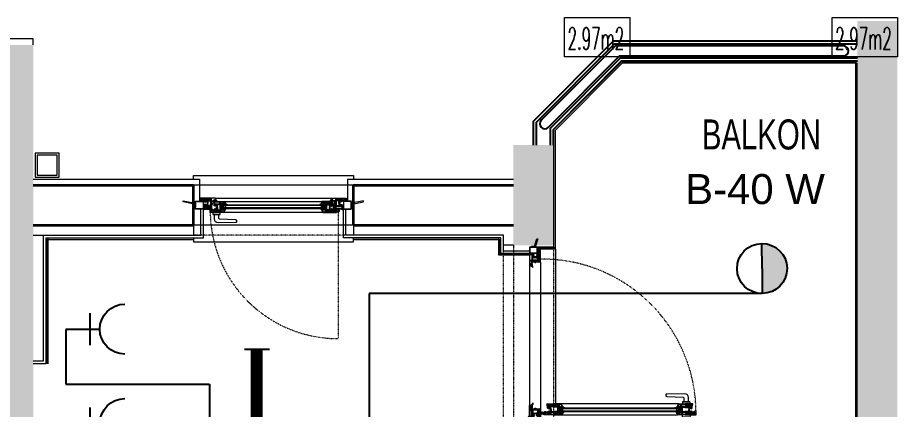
# Model space of a CAD drawing. Header units: millimetres. Extents: x -4402 to 30102, y 1696 to 6551.
# Drawn here: x 18302.5 to 18742.3, y 4663 to 4858.6 of the extents above; entities that cross this region are included whole.
import ezdxf

# ---------------------------------------------------------------- set-up
doc = ezdxf.new("R2010")
doc.units = ezdxf.units.MM
doc.linetypes.add('DOT', pattern=[0.25, 0, -0.25])
doc.linetypes.add('HIDDEN', pattern=[0.375, 0.25, -0.125])
for name, color, linetype, lineweight in [('B', 30, 'Continuous', 25), ('C', 1, 'Continuous', 20), ('D', 4, 'Continuous', 35), ('HA', 8, 'Continuous', 20), ('I', 3, 'Continuous', 18), ('KP', 1, 'Continuous', 20), ('MH', 20, 'Continuous', 20), ('P', 1, 'Continuous', 20), ('S', 6, 'Continuous', 20), ('YA', 3, 'Continuous', 13), ('YYM', 20, 'Continuous', 18)]:
    doc.layers.add(name, color=color, linetype=linetype, lineweight=lineweight)
for name, color, linetype in [('BOYA', 253, 'Continuous'), ('ELEKTRİK YAZI', 2, 'Continuous'), ('SEMBOL', 1, 'Continuous')]:
    doc.layers.add(name, color=color, linetype=linetype)
doc.styles.add('1', font='arial.ttf', dxfattribs={"height": 18})
doc.styles.add('SIMPLEX', font='SIMPLEX.SHX', dxfattribs={"width": 0.65, "height": 10})
doc.styles.get("Standard").update_dxf_attribs({"font": 'arial.ttf'})

# ---------------------------------------------------------------- blocks, each defined once
blk = doc.blocks.new('P80-1')
at = {"layer": 'P'}
for points in [[(3.65, 2.51), (3, 2.65), (3, 2), (3.93, 2), (3.93, 2.05), (3.93, 2.1), (3.98, 2.1), (3.98, 2.13), (3.93, 2.13), (3.93, 2.2), (3.65, 2.2)], [(76.35, 2.51), (77, 2.65), (77, 2), (76.07, 2), (76.07, 2.05), (76.07, 2.1), (76.02, 2.1), (76.02, 2.13), (76.07, 2.13), (76.07, 2.2), (76.35, 2.2)], [(5.75, -2), (5, -2), (5, -2.59)], [(74.25, -2), (75, -2), (75, -2.59)]]:
    blk.add_hatch(color=253, dxfattribs=at).paths.add_polyline_path(points)
at = {"layer": 'P', "color": 8, "linetype": 'HIDDEN'}
for p, q in [((80, 10), (0, 10)), ((80, -10), (0, -10))]:
    blk.add_line(p, q, dxfattribs=at)
at = {"layer": 'P', "color": 8}
for p, q in [((3.65, 2.51), (3, 2.65)), ((10.95, 3.5), (69.05, 3.5)), ((76.35, 2.51), (77, 2.65)), ((13.33, -4.72), (10.13, -4.72)), ((12.58, -4.87), (10.58, -4.87))]:
    blk.add_line(p, q, dxfattribs=at)
at = {"layer": 'P'}
for p, q in [((14.6, -1.65), (14.9, 0.35)), ((14.9, -1.65), (14.6, 0.35)), ((15.74, 1.85), (64.26, 1.85)), ((65.4, -1.65), (65.1, 0.35)), ((65.1, -1.65), (65.4, 0.35)), ((5.75, -2), (5, -2.59)), ((64.75, -3.6), (15.25, -3.6)), ((74.25, -2), (75, -2.59))]:
    blk.add_line(p, q, dxfattribs=at)
at = {"layer": 'P', "color": 3}
for p, q in [((14.9, 0.2), (65.1, 0.2)), ((65.1, -0.1), (14.9, -0.1)), ((65.1, -1.3), (14.9, -1.3)), ((14.9, -1.6), (65.1, -1.6))]:
    blk.add_line(p, q, dxfattribs=at)
at = {"layer": 'P', "color": 40, "linetype": 'DOT', "ltscale": 0.5}
for p, q in [((72.35, -2.75), (72.35, -66.36)), ((80, -15), (0, -15))]:
    blk.add_line(p, q, dxfattribs=at)
at = {"layer": 'P', "color": 30}
for points in [[(0, 13), (0, 14.79), (0, 14.79), (80, 14.79), (80, 14.79), (80, 13)], [(0, -16.25), (0, -18.25), (0, -18.25), (80, -18.25), (80, -18.25), (80, -16.25)]]:
    blk.add_lwpolyline(points, dxfattribs=at)
at = {"layer": 'P', "color": 8}
for points in [[(0.55, 0.5), (-5.15, 1.72), (-5.15, 2.23), (1, 0.95), (1, -0.98), (0.55, -0.98)], [(79.45, 0.5), (85.15, 1.72), (85.15, 2.23), (79, 0.95), (79, -0.98), (79.45, -0.98)]]:
    blk.add_lwpolyline(points, close=True, dxfattribs=at)
at = {"layer": 'P', "color": 6}
for points in [[(1.2, 2), (4.8, 2, -0.414214), (5, 1.8), (5, -1.8, -0.414214), (4.8, -2), (1.2, -2, -0.414214), (1, -1.8), (1, 1.8, -0.414214)], [(78.8, 2), (75.2, 2, 0.414214), (75, 1.8), (75, -1.8, 0.414214), (75.2, -2), (78.8, -2, 0.414214), (79, -1.8), (79, 1.8, 0.414214)]]:
    blk.add_lwpolyline(points, format="xyb", close=True, dxfattribs=at)
for points in [[(1.15, 1.85), (4.85, 1.85), (4.85, -1.85), (1.15, -1.85)], [(78.85, 1.85), (75.15, 1.85), (75.15, -1.85), (78.85, -1.85)]]:
    blk.add_lwpolyline(points, close=True, dxfattribs=at)
at = {"layer": 'P'}
for points in [[(9.49, -2), (9.49, -1.75), (9.24, -1.8), (9.24, 0.5), (9.49, 0.5), (9.49, 0.3), (9.64, 0.3), (9.64, 0.8), (9.24, 0.8), (9.24, 1.89, -1.225358), (9.53, 2.15), (10.3, 2.15), (10.5, 2.15), (10.5, 2.25), (10.3, 2.25), (10.3, 2.65), (10.83, 2.65), (10.92, 2.25), (10.8, 2.25), (10.8, 2.15), (11.25, 2.15), (10.95, 3.5), (3.65, 3.5), (3.65, 2.2), (4.05, 2.2), (4.05, 2.3), (3.95, 2.3), (3.95, 2.55), (4.45, 2.55), (4.45, 2.3), (4.35, 2.3), (4.35, 2.2), (4.75, 2.2), (5.55, 2.2), (5.55, 1.8), (5.89, 1.8), (5.89, 1.6), (6.19, 1.6), (6.19, 1.8), (6.84, 1.8), (6.84, 1.1), (6.94, 1.1), (6.94, 0.9), (6.84, 0.9), (6.84, 0.2), (6.19, 0.2), (6.19, 0.4), (5.89, 0.4), (5.89, 0.2), (5.3, 0.2), (5.3, -1.1), (5.1, -1.1), (5.1, -1.3), (5.3, -1.3), (5.3, -1.7), (5, -1.7), (5, -2)], [(7.14, -0.1), (7.14, 0.7), (7.34, 0.7), (7.34, 0.85), (7.14, 0.85), (7.14, 1.15), (7.34, 1.15), (7.34, 1.3), (7.14, 1.3), (7.14, 2.55), (7.54, 2.55), (7.54, 2.35), (7.69, 2.35), (7.69, 2.55), (8.39, 2.55), (8.39, 2.35), (8.54, 2.35), (8.54, 2.55), (8.94, 2.55), (8.94, 2), (8.74, 2), (8.74, 1.85), (8.94, 1.85), (8.94, 0.2), (8.74, 0.2), (8.74, 0.05), (8.94, 0.05), (8.94, -0.28, 0.196178), (8.87, -0.65), (8.54, -0.65), (8.54, -0.45), (8.39, -0.45), (8.39, -0.65), (6.6, -0.65), (6.6, -0.45), (6.45, -0.45), (6.45, -0.65), (5.6, -0.65), (5.6, -0.1)], [(15.74, 1.85), (16.04, 0.5), (15.59, 0.5), (15.59, 0.6), (15.71, 0.6), (15.62, 1), (15.09, 1), (15.09, 0.6), (15.29, 0.6), (15.29, 0.5), (15.09, 0.5), (14.32, 0.5, 1.225358), (14.03, 0.24), (14.03, -0.85), (14.43, -0.85), (14.43, -1.35), (14.28, -1.35), (14.28, -1.15), (14.03, -1.15), (14.03, -3.45), (14.28, -3.4), (14.28, -3.65), (8.44, -3.65), (8.44, -2.35), (8.84, -2.35), (8.84, -2.45), (8.74, -2.45), (8.74, -2.7), (9.24, -2.7), (9.24, -2.45), (9.14, -2.45), (9.14, -2.35), (9.54, -2.35), (10.34, -2.35), (10.34, -1.95), (10.68, -1.95), (10.68, -1.75), (10.98, -1.75), (10.98, -1.95), (11.63, -1.95), (11.63, -1.25), (11.73, -1.25), (11.73, -1.05), (11.63, -1.05), (11.63, -0.35), (10.98, -0.35), (10.98, -0.55), (10.68, -0.55), (10.68, -0.35), (10.34, -0.35), (10.34, 0.95), (10.14, 0.95), (10.14, 1.15), (10.34, 1.15), (10.34, 1.55), (10.04, 1.55), (10.04, 1.85)], [(11.93, -0.05), (11.93, -0.85), (12.13, -0.85), (12.13, -1), (11.93, -1), (11.93, -1.3), (12.13, -1.3), (12.13, -1.45), (11.93, -1.45), (11.93, -2.7), (12.33, -2.7), (12.33, -2.5), (12.48, -2.5), (12.48, -2.7), (13.18, -2.7), (13.18, -2.5), (13.33, -2.5), (13.33, -2.7), (13.73, -2.7), (13.73, -2.15), (13.53, -2.15), (13.53, -2), (13.73, -2), (13.73, -0.35), (13.53, -0.35), (13.53, -0.2), (13.73, -0.2), (13.73, 0.13, -0.196178), (13.66, 0.5), (13.33, 0.5), (13.33, 0.3), (13.18, 0.3), (13.18, 0.5), (11.39, 0.5), (11.39, 0.3), (11.24, 0.3), (11.24, 0.5), (10.64, 0.5), (10.64, -0.05)], [(13.75, 0.7, -0.412978), (14.45, 0.8), (14.94, 0.8), (14.94, 1.15), (15.59, 1.15), (15.5, 1.55), (13.26, 1.55)], [(64.26, 1.85), (63.96, 0.5), (64.41, 0.5), (64.41, 0.6), (64.29, 0.6), (64.38, 1), (64.91, 1), (64.91, 0.6), (64.71, 0.6), (64.71, 0.5), (64.91, 0.5), (65.68, 0.5, -1.225358), (65.97, 0.24), (65.97, -0.85), (65.57, -0.85), (65.57, -1.35), (65.72, -1.35), (65.72, -1.15), (65.97, -1.15), (65.97, -3.45), (65.72, -3.4), (65.72, -3.65), (71.56, -3.65), (71.56, -2.35), (71.16, -2.35), (71.16, -2.45), (71.26, -2.45), (71.26, -2.7), (70.76, -2.7), (70.76, -2.45), (70.86, -2.45), (70.86, -2.35), (70.46, -2.35), (69.66, -2.35), (69.66, -1.95), (69.32, -1.95), (69.32, -1.75), (69.02, -1.75), (69.02, -1.95), (68.37, -1.95), (68.37, -1.25), (68.27, -1.25), (68.27, -1.05), (68.37, -1.05), (68.37, -0.35), (69.02, -0.35), (69.02, -0.55), (69.32, -0.55), (69.32, -0.35), (69.66, -0.35), (69.66, 0.95), (69.86, 0.95), (69.86, 1.15), (69.66, 1.15), (69.66, 1.55), (69.96, 1.55), (69.96, 1.85)], [(66.25, 0.7, 0.412978), (65.55, 0.8), (65.06, 0.8), (65.06, 1.15), (64.41, 1.15), (64.5, 1.55), (66.74, 1.55)], [(68.07, -0.05), (68.07, -0.85), (67.87, -0.85), (67.87, -1), (68.07, -1), (68.07, -1.3), (67.87, -1.3), (67.87, -1.45), (68.07, -1.45), (68.07, -2.7), (67.67, -2.7), (67.67, -2.5), (67.52, -2.5), (67.52, -2.7), (66.82, -2.7), (66.82, -2.5), (66.67, -2.5), (66.67, -2.7), (66.27, -2.7), (66.27, -2.15), (66.47, -2.15), (66.47, -2), (66.27, -2), (66.27, -0.35), (66.47, -0.35), (66.47, -0.2), (66.27, -0.2), (66.27, 0.13, 0.196178), (66.34, 0.5), (66.67, 0.5), (66.67, 0.3), (66.82, 0.3), (66.82, 0.5), (68.61, 0.5), (68.61, 0.3), (68.76, 0.3), (68.76, 0.5), (69.36, 0.5), (69.36, -0.05)], [(70.51, -2), (70.51, -1.75), (70.76, -1.8), (70.76, 0.5), (70.51, 0.5), (70.51, 0.3), (70.36, 0.3), (70.36, 0.8), (70.76, 0.8), (70.76, 1.89, 1.225358), (70.47, 2.15), (69.7, 2.15), (69.5, 2.15), (69.5, 2.25), (69.7, 2.25), (69.7, 2.65), (69.17, 2.65), (69.08, 2.25), (69.2, 2.25), (69.2, 2.15), (68.75, 2.15), (69.05, 3.5), (76.35, 3.5), (76.35, 2.2), (75.95, 2.2), (75.95, 2.3), (76.05, 2.3), (76.05, 2.55), (75.55, 2.55), (75.55, 2.3), (75.65, 2.3), (75.65, 2.2), (75.25, 2.2), (74.45, 2.2), (74.45, 1.8), (74.11, 1.8), (74.11, 1.6), (73.81, 1.6), (73.81, 1.8), (73.16, 1.8), (73.16, 1.1), (73.06, 1.1), (73.06, 0.9), (73.16, 0.9), (73.16, 0.2), (73.81, 0.2), (73.81, 0.4), (74.11, 0.4), (74.11, 0.2), (74.7, 0.2), (74.7, -1.1), (74.9, -1.1), (74.9, -1.3), (74.7, -1.3), (74.7, -1.7), (75, -1.7), (75, -2)], [(72.86, -0.1), (72.86, 0.7), (72.66, 0.7), (72.66, 0.85), (72.86, 0.85), (72.86, 1.15), (72.66, 1.15), (72.66, 1.3), (72.86, 1.3), (72.86, 2.55), (72.46, 2.55), (72.46, 2.35), (72.31, 2.35), (72.31, 2.55), (71.61, 2.55), (71.61, 2.35), (71.46, 2.35), (71.46, 2.55), (71.06, 2.55), (71.06, 2), (71.26, 2), (71.26, 1.85), (71.06, 1.85), (71.06, 0.2), (71.26, 0.2), (71.26, 0.05), (71.06, 0.05), (71.06, -0.28, -0.196178), (71.13, -0.65), (71.46, -0.65), (71.46, -0.45), (71.61, -0.45), (71.61, -0.65), (73.4, -0.65), (73.4, -0.45), (73.55, -0.45), (73.55, -0.65), (74.4, -0.65), (74.4, -0.1)], [(8.96, -2.25), (9.54, -2.25), (9.54, -2.35), (9.14, -2.35), (9.09, -2.35), (9.09, -2.5), (9.2, -2.5), (9.2, -2.55), (9.1, -2.65), (8.88, -2.65), (8.78, -2.55), (8.78, -2.5), (8.89, -2.5), (8.89, -2.35), (8.72, -2.35), (8.72, -2.33), (8.77, -2.33), (8.77, -2.3), (8.72, -2.3), (8.72, -2.1, -0.414214), (8.87, -1.95), (9.34, -1.95, -0.414214), (9.49, -2.1), (8.87, -2.1), (8.87, -2.11, 0.316768)], [(71.04, -2.25), (70.46, -2.25), (70.46, -2.35), (70.86, -2.35), (70.91, -2.35), (70.91, -2.5), (70.8, -2.5), (70.8, -2.55), (70.9, -2.65), (71.12, -2.65), (71.22, -2.55), (71.22, -2.5), (71.11, -2.5), (71.11, -2.35), (71.28, -2.35), (71.28, -2.33), (71.23, -2.33), (71.23, -2.3), (71.28, -2.3), (71.28, -2.1, 0.414214), (71.13, -1.95), (70.66, -1.95, 0.414214), (70.51, -2.1), (71.13, -2.1), (71.13, -2.11, -0.316768)]]:
    blk.add_lwpolyline(points, format="xyb", close=True, dxfattribs=at)
for points in [[(4.31, 2.5), (4.41, 2.4), (4.41, 2.35), (4.3, 2.35), (4.3, 2.2), (4.35, 2.2), (4.75, 2.2), (4.75, 2.05), (3.93, 2.05), (3.93, 2.1), (3.98, 2.1), (3.98, 2.13), (3.93, 2.13), (3.93, 2.2), (4.1, 2.2), (4.1, 2.35), (3.99, 2.35), (3.99, 2.4), (4.09, 2.5)], [(5.89, 2.5), (5.29, 2.5), (5.29, 2.7), (5.09, 2.7), (5.09, 2.5), (4.6, 2.5), (4.6, 2.65), (3.95, 2.65), (3.95, 3.2), (4.55, 3.2), (4.55, 3), (4.75, 3), (4.75, 3.2), (5.09, 3.2), (5.09, 3), (5.29, 3), (5.29, 3.2), (5.89, 3.2)], [(8.71, -0.4), (8.71, 2.3), (7.17, 2.3), (7.17, 1.4), (7.31, 1.4), (7.31, 2.15), (8.56, 2.15), (8.56, -0.25), (5.91, -0.25), (5.91, -0.4)], [(6.04, 2.1), (6.04, 3.2), (6.99, 3.2), (6.99, 2.1)], [(6.24, 2.3), (6.24, 3), (6.79, 3), (6.79, 2.3)], [(7.14, 2.7), (7.14, 3.2), (8.94, 3.2), (8.94, 2.7)], [(11.61, 2.05), (11.96, 2), (12.21, 1.85), (11.51, 1.85), (11.31, 2.05), (10.3, 2.05), (10.3, 2.15), (10.5, 2.15), (10.55, 2.15), (10.55, 2.3), (10.35, 2.3), (10.35, 2.35), (10.55, 2.55), (10.66, 2.55), (10.86, 2.35), (10.86, 2.3), (10.75, 2.3), (10.75, 2.15), (11.25, 2.15), (11.11, 2.8)], [(13.52, 0.7), (13.03, 1.55), (10.64, 1.55), (10.64, 0.7)], [(13.5, 0.25), (13.5, -2.45), (11.96, -2.45), (11.96, -1.55), (12.11, -1.55), (12.11, -2.3), (13.35, -2.3), (13.35, 0.1), (10.71, 0.1), (10.71, 0.25)], [(14.6, 0.1), (14.6, -1.4), (14.45, -1.4), (14.45, -0.85), (14.05, -0.85), (14.05, -0.7), (14.45, -0.7), (14.45, -0.05), (14.05, -0.05), (14.05, 0.1)], [(14.9, 0.35), (14.9, -1.65), (14.6, -1.65), (14.6, 0.35)], [(16.04, 0.5), (15.9, 1.15), (16.4, 0.4), (16.75, 0.35), (17, 0.2), (16.3, 0.2), (16.1, 0.4), (15.8, 0.4), (15.9, 0.3), (16.06, 0.3), (16.16, 0.2), (15.7, 0.2), (15.5, 0.4), (15.2, 0.4), (15.3, 0.3), (15.46, 0.3), (15.56, 0.2), (15.29, 0.2), (15.09, 0.4), (15.09, 0.5), (15.29, 0.5), (15.34, 0.5), (15.34, 0.65), (15.14, 0.65), (15.14, 0.7), (15.34, 0.9), (15.45, 0.9), (15.65, 0.7), (15.65, 0.65), (15.54, 0.65), (15.54, 0.5)], [(63.96, 0.5), (64.1, 1.15), (63.6, 0.4), (63.25, 0.35), (63, 0.2), (63.7, 0.2), (63.9, 0.4), (64.2, 0.4), (64.1, 0.3), (63.94, 0.3), (63.84, 0.2), (64.3, 0.2), (64.5, 0.4), (64.8, 0.4), (64.7, 0.3), (64.54, 0.3), (64.44, 0.2), (64.71, 0.2), (64.91, 0.4), (64.91, 0.5), (64.71, 0.5), (64.66, 0.5), (64.66, 0.65), (64.86, 0.65), (64.86, 0.7), (64.66, 0.9), (64.55, 0.9), (64.35, 0.7), (64.35, 0.65), (64.46, 0.65), (64.46, 0.5)], [(65.1, 0.35), (65.1, -1.65), (65.4, -1.65), (65.4, 0.35)], [(65.4, 0.1), (65.4, -1.4), (65.55, -1.4), (65.55, -0.85), (65.95, -0.85), (65.95, -0.7), (65.55, -0.7), (65.55, -0.05), (65.95, -0.05), (65.95, 0.1)], [(66.48, 0.7), (66.97, 1.55), (69.36, 1.55), (69.36, 0.7)], [(66.5, 0.25), (66.5, -2.45), (68.04, -2.45), (68.04, -1.55), (67.89, -1.55), (67.89, -2.3), (66.65, -2.3), (66.65, 0.1), (69.29, 0.1), (69.29, 0.25)], [(68.39, 2.05), (68.04, 2), (67.79, 1.85), (68.49, 1.85), (68.69, 2.05), (69.7, 2.05), (69.7, 2.15), (69.5, 2.15), (69.45, 2.15), (69.45, 2.3), (69.65, 2.3), (69.65, 2.35), (69.45, 2.55), (69.34, 2.55), (69.14, 2.35), (69.14, 2.3), (69.25, 2.3), (69.25, 2.15), (68.75, 2.15), (68.89, 2.8)], [(72.86, 2.7), (72.86, 3.2), (71.06, 3.2), (71.06, 2.7)], [(71.29, -0.4), (71.29, 2.3), (72.83, 2.3), (72.83, 1.4), (72.69, 1.4), (72.69, 2.15), (71.44, 2.15), (71.44, -0.25), (74.09, -0.25), (74.09, -0.4)], [(73.96, 2.1), (73.96, 3.2), (73.01, 3.2), (73.01, 2.1)], [(73.76, 2.3), (73.76, 3), (73.21, 3), (73.21, 2.3)], [(74.11, 2.5), (74.71, 2.5), (74.71, 2.7), (74.91, 2.7), (74.91, 2.5), (75.4, 2.5), (75.4, 2.65), (76.05, 2.65), (76.05, 3.2), (75.45, 3.2), (75.45, 3), (75.25, 3), (75.25, 3.2), (74.91, 3.2), (74.91, 3), (74.71, 3), (74.71, 3.2), (74.11, 3.2)], [(75.69, 2.5), (75.59, 2.4), (75.59, 2.35), (75.7, 2.35), (75.7, 2.2), (75.65, 2.2), (75.25, 2.2), (75.25, 2.05), (76.07, 2.05), (76.07, 2.1), (76.02, 2.1), (76.02, 2.13), (76.07, 2.13), (76.07, 2.2), (75.9, 2.2), (75.9, 2.35), (76.01, 2.35), (76.01, 2.4), (75.91, 2.5)], [(8.73, -0.85), (8.74, -1.7), (5.6, -1.7), (5.6, -0.85)], [(10.68, -2.65), (10.08, -2.65), (10.08, -2.85), (9.88, -2.85), (9.88, -2.65), (9.39, -2.65), (9.39, -2.8), (8.74, -2.8), (8.74, -3.35), (9.34, -3.35), (9.34, -3.15), (9.54, -3.15), (9.54, -3.35), (9.88, -3.35), (9.88, -3.15), (10.08, -3.15), (10.08, -3.35), (10.68, -3.35)], [(10.83, -2.25), (10.83, -3.35), (11.78, -3.35), (11.78, -2.25)], [(11.73, -2.3), (11.73, -3.3), (10.88, -3.3), (10.88, -2.3)], [(11.03, -2.45), (11.03, -3.15), (11.58, -3.15), (11.58, -2.45)], [(11.93, -2.85), (11.93, -3.35), (13.73, -3.35), (13.73, -2.85)], [(15.29, -1.9), (15.29, -2.05), (15.09, -2.05), (15.09, -2.4), (15.64, -2.4), (15.8, -2.05), (15.59, -2.05), (15.59, -1.9), (16.04, -1.9), (15.25, -3.6), (14.35, -3.6), (14.35, -3.34), (14.1, -3.39), (14.1, -1.2), (14.25, -1.2), (14.25, -1.9)], [(14.25, -2.05), (14.25, -3.19), (14.5, -3.19), (14.5, -3.45), (15.15, -3.45), (15.57, -2.55), (14.94, -2.55), (14.94, -2.05)], [(16.04, -1.9), (15.74, -2.55), (16.4, -1.8), (16.75, -1.75), (17, -1.6), (16.3, -1.6), (16.1, -1.8), (15.8, -1.8), (15.9, -1.7), (16.06, -1.7), (16.16, -1.6), (15.7, -1.6), (15.5, -1.8), (15.2, -1.8), (15.3, -1.7), (15.46, -1.7), (15.56, -1.6), (15.29, -1.6), (15.09, -1.8), (15.09, -1.9), (15.29, -1.9), (15.34, -1.9), (15.34, -2.05), (15.14, -2.05), (15.14, -2.1), (15.34, -2.3), (15.45, -2.3), (15.65, -2.1), (15.65, -2.05), (15.54, -2.05), (15.54, -1.9)], [(16.04, -0.1), (16.04, -1.3), (15.54, -1.3), (15.29, -1.05), (15.29, -0.35), (15.54, -0.1)], [(63.96, -1.9), (64.26, -2.55), (63.6, -1.8), (63.25, -1.75), (63, -1.6), (63.7, -1.6), (63.9, -1.8), (64.2, -1.8), (64.1, -1.7), (63.94, -1.7), (63.84, -1.6), (64.3, -1.6), (64.5, -1.8), (64.8, -1.8), (64.7, -1.7), (64.54, -1.7), (64.44, -1.6), (64.71, -1.6), (64.91, -1.8), (64.91, -1.9), (64.71, -1.9), (64.66, -1.9), (64.66, -2.05), (64.86, -2.05), (64.86, -2.1), (64.66, -2.3), (64.55, -2.3), (64.35, -2.1), (64.35, -2.05), (64.46, -2.05), (64.46, -1.9)], [(63.96, -0.1), (63.96, -1.3), (64.46, -1.3), (64.71, -1.05), (64.71, -0.35), (64.46, -0.1)], [(64.71, -1.9), (64.71, -2.05), (64.91, -2.05), (64.91, -2.4), (64.36, -2.4), (64.2, -2.05), (64.41, -2.05), (64.41, -1.9), (63.96, -1.9), (64.75, -3.6), (65.65, -3.6), (65.65, -3.34), (65.9, -3.39), (65.9, -1.2), (65.75, -1.2), (65.75, -1.9)], [(65.75, -2.05), (65.75, -3.19), (65.5, -3.19), (65.5, -3.45), (64.85, -3.45), (64.43, -2.55), (65.06, -2.55), (65.06, -2.05)], [(68.07, -2.85), (68.07, -3.35), (66.27, -3.35), (66.27, -2.85)], [(69.17, -2.25), (69.17, -3.35), (68.22, -3.35), (68.22, -2.25)], [(68.27, -2.3), (68.27, -3.3), (69.12, -3.3), (69.12, -2.3)], [(68.97, -2.45), (68.97, -3.15), (68.42, -3.15), (68.42, -2.45)], [(69.32, -2.65), (69.92, -2.65), (69.92, -2.85), (70.12, -2.85), (70.12, -2.65), (70.61, -2.65), (70.61, -2.8), (71.26, -2.8), (71.26, -3.35), (70.66, -3.35), (70.66, -3.15), (70.46, -3.15), (70.46, -3.35), (70.12, -3.35), (70.12, -3.15), (69.92, -3.15), (69.92, -3.35), (69.32, -3.35)], [(71.27, -0.85), (71.26, -1.7), (74.4, -1.7), (74.4, -0.85)]]:
    blk.add_lwpolyline(points, close=True, dxfattribs=at)
at = {"layer": 'P', "color": 8}
for points in [[(71.71, -2.35), (70.21, -2.35), (70.1, -2), (70.1, -0.02), (70.37, 0.28), (70.54, 0.28), (70.54, 0.48), (70.62, 0.48), (70.74, 0.28), (70.74, -0.02), (70.49, -0.02), (70.49, -0.22), (70.42, -0.22), (70.42, -2), (72.31, -2)], [(10.58, -4.87), (10.28, -4.72)], [(12.58, -4.87), (12.88, -4.72)]]:
    blk.add_lwpolyline(points, dxfattribs=at)
for points in [[(9.68, -3.65), (9.68, -3.67, 0.027863), (9.73, -4.72), (13.43, -4.72, 0.027863), (13.48, -3.67), (13.48, -3.65)], [(12.58, -4.87), (12.58, -6.35, 0.414214), (13.08, -6.85), (21.08, -7.25, -0.414214), (21.58, -7.75), (21.58, -8.35, -0.497861), (21.08, -8.66), (12.57, -8.85, -0.413921), (10.58, -6.85), (10.58, -4.87)]]:
    blk.add_lwpolyline(points, format="xyb", dxfattribs=at)
at = {"layer": 'P', "color": 40, "linetype": 'DOT', "ltscale": 0.5}
blk.add_arc((72.35, -2.75), 63.91, 180.8052, 270, dxfattribs=at)
at = {"layer": 'P', "color": 8}
for centre, radius, start, end in [((72.35, -2.75), 0.753, 147.7291, 92.7861), ((72.31, -2.75), 0.55, 132.2379, 111.7899), ((72.02, -2.3), 0.098, 26.9019, 217.1259)]:
    blk.add_arc(centre, radius, start, end, dxfattribs=at)
blk = doc.blocks.new('BK-1')
at = {"layer": 'KP', "ltscale": 3}
for points in [[(2.31, 88), (2, 88), (2, 87.07), (2.05, 87.07), (2.1, 87.07), (2.1, 87.02), (2.12, 87.02), (2.12, 87.07), (2.2, 87.07), (2.2, 87.35), (2.82, 87.35)], [(2.86, 2.65), (2.2, 2.65), (2.2, 2.93), (2.12, 2.93), (2.12, 2.98), (2.1, 2.98), (2.1, 2.93), (2.05, 2.93), (2, 2.93), (2, 2), (2.35, 2)]]:
    blk.add_hatch(color=253, dxfattribs=at).paths.add_polyline_path(points)
h = blk.add_hatch(color=253, dxfattribs=at)
h.paths.add_polyline_path([(-2, 86), (-2.66, 86), (-2.39, 85.7), (-2, 85.7)])
h.paths.add_polyline_path([(-2, 85.7), (-2.39, 85.7), (-2, 85.27)])
h = blk.add_hatch(color=253, dxfattribs=at)
h.paths.add_polyline_path([(-2, 4.3), (-2.36, 4.3), (-2.63, 4), (-2, 4)])
h.paths.add_polyline_path([(-2, 4.7), (-2.36, 4.3), (-2, 4.3)])
at = {"layer": 'KP', "color": 8, "linetype": 'HIDDEN', "ltscale": 0.5}
for p, q in [((-10, 90), (-10, 0)), ((10, 90), (10, 0))]:
    blk.add_line(p, q, dxfattribs=at)
at = {"layer": 'KP', "color": 253}
for p, q in [((2.82, 87.35), (2.31, 88)), ((-2.66, 86), (-2, 85.27)), ((-2.63, 4), (-2, 4.7)), ((2.86, 2.65), (2.35, 2))]:
    blk.add_line(p, q, dxfattribs=at)
at = {"layer": 'KP', "color": 40, "linetype": 'DOT', "ltscale": 0.5}
blk.add_line((-15, 2.75), (-15, 87.25), dxfattribs=at)
at = {"layer": 'KP', "color": 8}
for p, q in [((2.05, 87.07), (2, 87.07)), ((74.67, 11.81), (77.87, 11.81)), ((75.42, 11.96), (77.42, 11.96)), ((2.05, 2.93), (2, 2.93)), ((74.67, 4.17), (77.87, 4.17)), ((75.42, 4.02), (77.42, 4.02))]:
    blk.add_line(p, q, dxfattribs=at)
at = {"layer": 'KP'}
for p, q in [((-2, 80.05), (-2, 9.95)), ((3.5, 81.51), (3.5, 8.49)), ((72.51, 10.69), (14.01, 10.69)), ((13.66, 8.74), (13.36, 6.74)), ((13.36, 8.74), (13.66, 6.74)), ((14.5, 5.24), (72.02, 5.24)), ((72.86, 8.74), (73.16, 6.74)), ((73.16, 8.74), (72.86, 6.74))]:
    blk.add_line(p, q, dxfattribs=at)
at = {"layer": 'KP', "color": 3}
for p, q in [((13.66, 8.69), (72.86, 8.69)), ((13.66, 8.39), (72.86, 8.39)), ((13.66, 7.19), (72.86, 7.19)), ((13.66, 6.89), (72.86, 6.89))]:
    blk.add_line(p, q, dxfattribs=at)
at = {"layer": 'KP', "color": 8}
for points in [[(0.5, 89.45), (1.72, 93.15), (2.23, 93.15), (0.95, 89), (-0.98, 89), (-0.98, 89.45)], [(2.5, 86.69), (2.4, 86.59), (2.35, 86.59), (2.35, 86.7), (2.2, 86.7), (2.2, 86.65), (2.2, 86.25), (2.05, 86.25), (2.05, 87.07), (2.1, 87.07), (2.1, 87.02), (2.12, 87.02), (2.12, 87.07), (2.2, 87.07), (2.2, 86.9), (2.35, 86.9), (2.35, 87.01), (2.4, 87.01), (2.5, 86.91)], [(-0.55, 79.39), (-0.5, 79.04), (-0.35, 78.79), (-0.35, 79.49), (-0.55, 79.69), (-0.55, 80.7), (-0.65, 80.7), (-0.65, 80.5), (-0.65, 80.45), (-0.8, 80.45), (-0.8, 80.65), (-0.85, 80.65), (-1.05, 80.45), (-1.05, 80.34), (-0.85, 80.14), (-0.8, 80.14), (-0.8, 80.25), (-0.65, 80.25), (-0.65, 79.75), (-1.3, 79.89)], [(-0.55, 10.61), (-0.5, 10.96), (-0.35, 11.21), (-0.35, 10.51), (-0.55, 10.31), (-0.55, 9.3), (-0.65, 9.3), (-0.65, 9.5), (-0.65, 9.55), (-0.8, 9.55), (-0.8, 9.35), (-0.85, 9.35), (-1.05, 9.55), (-1.05, 9.66), (-0.85, 9.86), (-0.8, 9.86), (-0.8, 9.75), (-0.65, 9.75), (-0.65, 10.25), (-1.3, 10.11)], [(14.8, 8.99), (14.5, 9.64), (15.16, 8.89), (15.51, 8.84), (15.76, 8.69), (15.06, 8.69), (14.86, 8.89), (14.56, 8.89), (14.66, 8.79), (14.82, 8.79), (14.92, 8.69), (14.46, 8.69), (14.26, 8.89), (13.96, 8.89), (14.06, 8.79), (14.22, 8.79), (14.32, 8.69), (14.05, 8.69), (13.85, 8.89), (13.85, 8.99), (14.05, 8.99), (14.1, 8.99), (14.1, 9.14), (13.9, 9.14), (13.9, 9.19), (14.1, 9.39), (14.21, 9.39), (14.41, 9.19), (14.41, 9.14), (14.3, 9.14), (14.3, 8.99)], [(71.72, 8.99), (72.02, 9.64), (71.36, 8.89), (71.01, 8.84), (70.76, 8.69), (71.46, 8.69), (71.66, 8.89), (71.96, 8.89), (71.86, 8.79), (71.7, 8.79), (71.6, 8.69), (72.06, 8.69), (72.26, 8.89), (72.56, 8.89), (72.46, 8.79), (72.3, 8.79), (72.2, 8.69), (72.47, 8.69), (72.67, 8.89), (72.67, 8.99), (72.47, 8.99), (72.42, 8.99), (72.42, 9.14), (72.62, 9.14), (72.62, 9.19), (72.42, 9.39), (72.31, 9.39), (72.11, 9.19), (72.11, 9.14), (72.22, 9.14), (72.22, 8.99)], [(14.8, 6.59), (14.66, 5.94), (15.16, 6.69), (15.51, 6.74), (15.76, 6.89), (15.06, 6.89), (14.86, 6.69), (14.56, 6.69), (14.66, 6.79), (14.82, 6.79), (14.92, 6.89), (14.46, 6.89), (14.26, 6.69), (13.96, 6.69), (14.06, 6.79), (14.22, 6.79), (14.32, 6.89), (14.05, 6.89), (13.85, 6.69), (13.85, 6.59), (14.05, 6.59), (14.1, 6.59), (14.1, 6.44), (13.9, 6.44), (13.9, 6.39), (14.1, 6.19), (14.21, 6.19), (14.41, 6.39), (14.41, 6.44), (14.3, 6.44), (14.3, 6.59)], [(71.72, 6.59), (71.86, 5.94), (71.36, 6.69), (71.01, 6.74), (70.76, 6.89), (71.46, 6.89), (71.66, 6.69), (71.96, 6.69), (71.86, 6.79), (71.7, 6.79), (71.6, 6.89), (72.06, 6.89), (72.26, 6.69), (72.56, 6.69), (72.46, 6.79), (72.3, 6.79), (72.2, 6.89), (72.47, 6.89), (72.67, 6.69), (72.67, 6.59), (72.47, 6.59), (72.42, 6.59), (72.42, 6.44), (72.62, 6.44), (72.62, 6.39), (72.42, 6.19), (72.31, 6.19), (72.11, 6.39), (72.11, 6.44), (72.22, 6.44), (72.22, 6.59)], [(0.5, 0.55), (1.72, -3.15), (2.23, -3.15), (0.95, 1), (-0.98, 1), (-0.98, 0.55)], [(2.5, 3.31), (2.4, 3.41), (2.35, 3.41), (2.35, 3.3), (2.2, 3.3), (2.2, 3.35), (2.2, 3.75), (2.05, 3.75), (2.05, 2.93), (2.1, 2.93), (2.1, 2.98), (2.12, 2.98), (2.12, 2.93), (2.2, 2.93), (2.2, 3.1), (2.35, 3.1), (2.35, 2.99), (2.4, 2.99), (2.5, 3.09)]]:
    blk.add_lwpolyline(points, close=True, dxfattribs=at)
at = {"layer": 'KP', "color": 6}
for points in [[(-2, 88.8), (-2, 86.2, 0.414214), (-1.8, 86), (1.8, 86, 0.414214), (2, 86.2), (2, 88.8, 0.414214), (1.8, 89), (-1.8, 89, 0.414214)], [(-2, 1.2), (-2, 3.8, -0.414214), (-1.8, 4), (1.8, 4, -0.414214), (2, 3.8), (2, 1.2, -0.414214), (1.8, 1), (-1.8, 1, -0.414214)]]:
    blk.add_lwpolyline(points, format="xyb", close=True, dxfattribs=at)
for points in [[(-1.83, 88.83), (-1.83, 86.17), (1.83, 86.17), (1.83, 88.83)], [(-1.83, 1.17), (-1.83, 3.83), (1.83, 3.83), (1.83, 1.17)]]:
    blk.add_lwpolyline(points, close=True, dxfattribs=at)
at = {"layer": 'KP'}
for points in [[(-2, 80.05), (-0.65, 79.75), (-0.65, 80.2), (-0.75, 80.2), (-0.75, 80.08), (-1.15, 80.17), (-1.15, 80.7), (-0.75, 80.7), (-0.75, 80.5), (-0.65, 80.5), (-0.65, 80.7), (-0.65, 81.47, -1.225358), (-0.39, 81.76), (0.7, 81.76), (0.7, 81.36), (1.2, 81.36), (1.2, 81.51), (1, 81.51), (1, 81.76), (3.3, 81.76), (3.25, 81.51), (3.5, 81.51), (3.5, 87.35), (2.2, 87.35), (2.2, 86.95), (2.3, 86.95), (2.3, 87.05), (2.55, 87.05), (2.55, 86.55), (2.3, 86.55), (2.3, 86.65), (2.2, 86.65), (2.2, 86.25), (2.2, 85.45), (1.8, 85.45), (1.8, 85.11), (1.6, 85.11), (1.6, 84.81), (1.8, 84.81), (1.8, 84.16), (1.1, 84.16), (1.1, 84.06), (0.9, 84.06), (0.9, 84.16), (0.2, 84.16), (0.2, 84.81), (0.4, 84.81), (0.4, 85.11), (0.2, 85.11), (0.2, 85.7), (-1.1, 85.7), (-1.1, 85.9), (-1.3, 85.9), (-1.3, 85.7), (-1.7, 85.7), (-1.7, 86), (-2, 86)], [(-0.1, 83.86), (0.7, 83.86), (0.7, 83.66), (0.85, 83.66), (0.85, 83.86), (1.15, 83.86), (1.15, 83.66), (1.3, 83.66), (1.3, 83.86), (2.55, 83.86), (2.55, 83.46), (2.35, 83.46), (2.35, 83.31), (2.55, 83.31), (2.55, 82.61), (2.35, 82.61), (2.35, 82.46), (2.55, 82.46), (2.55, 82.06), (2, 82.06), (2, 82.26), (1.85, 82.26), (1.85, 82.06), (0.2, 82.06), (0.2, 82.26), (0.05, 82.26), (0.05, 82.06), (-0.28, 82.06, 0.196178), (-0.65, 82.13), (-0.65, 82.46), (-0.45, 82.46), (-0.45, 82.61), (-0.65, 82.61), (-0.65, 84.4), (-0.45, 84.4), (-0.45, 84.55), (-0.65, 84.55), (-0.65, 85.4), (-0.1, 85.4)], [(-0.85, 82.04, 0.412978), (-0.95, 81.34), (-0.95, 80.85), (-1.3, 80.85), (-1.3, 80.2), (-1.7, 80.29), (-1.7, 82.53)], [(-2, 9.95), (-0.65, 10.25), (-0.65, 9.8), (-0.75, 9.8), (-0.75, 9.92), (-1.15, 9.83), (-1.15, 9.3), (-0.75, 9.3), (-0.75, 9.5), (-0.65, 9.5), (-0.65, 9.3), (-0.65, 8.53, 1.225358), (-0.39, 8.24), (0.7, 8.24), (0.7, 8.64), (1.2, 8.64), (1.2, 8.49), (1, 8.49), (1, 8.24), (3.3, 8.24), (3.25, 8.49), (3.5, 8.49), (3.5, 2.65), (2.2, 2.65), (2.2, 3.05), (2.3, 3.05), (2.3, 2.95), (2.55, 2.95), (2.55, 3.45), (2.3, 3.45), (2.3, 3.35), (2.2, 3.35), (2.2, 3.75), (2.2, 4.55), (1.8, 4.55), (1.8, 4.89), (1.6, 4.89), (1.6, 5.19), (1.8, 5.19), (1.8, 5.84), (1.1, 5.84), (1.1, 5.94), (0.9, 5.94), (0.9, 5.84), (0.2, 5.84), (0.2, 5.19), (0.4, 5.19), (0.4, 4.89), (0.2, 4.89), (0.2, 4.3), (-1.1, 4.3), (-1.1, 4.1), (-1.3, 4.1), (-1.3, 4.3), (-1.7, 4.3), (-1.7, 4), (-2, 4)], [(-0.85, 7.96, -0.412978), (-0.95, 8.66), (-0.95, 9.15), (-1.3, 9.15), (-1.3, 9.8), (-1.7, 9.71), (-1.7, 7.47)], [(-0.1, 6.14), (0.7, 6.14), (0.7, 6.34), (0.85, 6.34), (0.85, 6.14), (1.15, 6.14), (1.15, 6.34), (1.3, 6.34), (1.3, 6.14), (2.55, 6.14), (2.55, 6.54), (2.35, 6.54), (2.35, 6.69), (2.55, 6.69), (2.55, 7.39), (2.35, 7.39), (2.35, 7.54), (2.55, 7.54), (2.55, 7.94), (2, 7.94), (2, 7.74), (1.85, 7.74), (1.85, 7.94), (0.2, 7.94), (0.2, 7.74), (0.05, 7.74), (0.05, 7.94), (-0.28, 7.94, -0.196178), (-0.65, 7.87), (-0.65, 7.54), (-0.45, 7.54), (-0.45, 7.39), (-0.65, 7.39), (-0.65, 5.6), (-0.45, 5.6), (-0.45, 5.45), (-0.65, 5.45), (-0.65, 4.6), (-0.1, 4.6)], [(12.51, 6.39, 0.412978), (13.21, 6.29), (13.7, 6.29), (13.7, 5.94), (14.35, 5.94), (14.26, 5.54), (12.02, 5.54)], [(74.01, 6.39, -0.412978), (73.31, 6.29), (72.82, 6.29), (72.82, 5.94), (72.17, 5.94), (72.26, 5.54), (74.5, 5.54)]]:
    blk.add_lwpolyline(points, format="xyb", close=True, dxfattribs=at)
for points in [[(-0.85, 82.27), (-1.7, 82.76), (-1.7, 85.4), (-0.85, 85.4)], [(-0.4, 82.29), (2.3, 82.29), (2.3, 83.83), (1.4, 83.83), (1.4, 83.69), (2.15, 83.69), (2.15, 82.44), (-0.25, 82.44), (-0.25, 85.08), (-0.4, 85.08)], [(2.1, 84.96), (3.2, 84.96), (3.2, 84.01), (2.1, 84.01)], [(2.15, 84.06), (3.15, 84.06), (3.15, 84.91), (2.15, 84.91)], [(2.3, 84.76), (3, 84.76), (3, 84.21), (2.3, 84.21)], [(2.5, 85.11), (2.5, 85.71), (2.7, 85.71), (2.7, 85.91), (2.5, 85.91), (2.5, 86.4), (2.65, 86.4), (2.65, 87.05), (3.2, 87.05), (3.2, 86.45), (3, 86.45), (3, 86.25), (3.2, 86.25), (3.2, 85.91), (3, 85.91), (3, 85.71), (3.2, 85.71), (3.2, 85.11)], [(2.7, 83.86), (3.2, 83.86), (3.2, 82.06), (2.7, 82.06)], [(14.05, 8.99), (14.05, 9.14), (13.85, 9.14), (13.85, 9.49), (14.4, 9.49), (14.56, 9.14), (14.35, 9.14), (14.35, 8.99), (14.8, 8.99), (14.01, 10.69), (13.11, 10.69), (13.11, 10.43), (12.86, 10.48), (12.86, 8.29), (13.01, 8.29), (13.01, 8.99)], [(13.01, 9.14), (13.01, 10.28), (13.26, 10.28), (13.26, 10.54), (13.91, 10.54), (14.33, 9.64), (13.7, 9.64), (13.7, 9.14)], [(72.47, 8.99), (72.47, 9.14), (72.67, 9.14), (72.67, 9.49), (72.12, 9.49), (71.96, 9.14), (72.17, 9.14), (72.17, 8.99), (71.72, 8.99), (72.51, 10.69), (73.41, 10.69), (73.41, 10.43), (73.66, 10.48), (73.66, 8.29), (73.51, 8.29), (73.51, 8.99)], [(73.51, 9.14), (73.51, 10.28), (73.26, 10.28), (73.26, 10.54), (72.61, 10.54), (72.19, 9.64), (72.82, 9.64), (72.82, 9.14)], [(-0.85, 7.73), (-1.7, 7.24), (-1.7, 4.6), (-0.85, 4.6)], [(-0.4, 7.71), (2.3, 7.71), (2.3, 6.17), (1.4, 6.17), (1.4, 6.31), (2.15, 6.31), (2.15, 7.56), (-0.25, 7.56), (-0.25, 4.92), (-0.4, 4.92)], [(2.1, 5.04), (3.2, 5.04), (3.2, 5.99), (2.1, 5.99)], [(2.15, 5.94), (3.15, 5.94), (3.15, 5.09), (2.15, 5.09)], [(2.3, 5.24), (3, 5.24), (3, 5.79), (2.3, 5.79)], [(2.5, 4.89), (2.5, 4.29), (2.7, 4.29), (2.7, 4.09), (2.5, 4.09), (2.5, 3.6), (2.65, 3.6), (2.65, 2.95), (3.2, 2.95), (3.2, 3.55), (3, 3.55), (3, 3.75), (3.2, 3.75), (3.2, 4.09), (3, 4.09), (3, 4.29), (3.2, 4.29), (3.2, 4.89)], [(2.7, 6.14), (3.2, 6.14), (3.2, 7.94), (2.7, 7.94)], [(7.44, 6.24), (6.84, 6.24), (6.84, 6.04), (6.64, 6.04), (6.64, 6.24), (6.15, 6.24), (6.15, 6.09), (5.5, 6.09), (5.5, 5.54), (6.1, 5.54), (6.1, 5.74), (6.3, 5.74), (6.3, 5.54), (6.64, 5.54), (6.64, 5.74), (6.84, 5.74), (6.84, 5.54), (7.44, 5.54)], [(7.59, 6.64), (7.59, 5.54), (8.54, 5.54), (8.54, 6.64)], [(8.49, 6.59), (8.49, 5.59), (7.64, 5.59), (7.64, 6.59)], [(7.79, 6.44), (7.79, 5.74), (8.34, 5.74), (8.34, 6.44)], [(13.36, 6.99), (13.36, 8.49), (13.21, 8.49), (13.21, 7.94), (12.81, 7.94), (12.81, 7.79), (13.21, 7.79), (13.21, 7.14), (12.81, 7.14), (12.81, 6.99)], [(13.66, 6.74), (13.66, 8.74), (13.36, 8.74), (13.36, 6.74)], [(14.8, 7.19), (14.8, 8.39), (14.3, 8.39), (14.05, 8.14), (14.05, 7.44), (14.3, 7.19)], [(71.72, 7.19), (71.72, 8.39), (72.22, 8.39), (72.47, 8.14), (72.47, 7.44), (72.22, 7.19)], [(72.86, 6.74), (72.86, 8.74), (73.16, 8.74), (73.16, 6.74)], [(73.16, 6.99), (73.16, 8.49), (73.31, 8.49), (73.31, 7.94), (73.71, 7.94), (73.71, 7.79), (73.31, 7.79), (73.31, 7.14), (73.71, 7.14), (73.71, 6.99)], [(78.93, 6.64), (78.93, 5.54), (77.98, 5.54), (77.98, 6.64)], [(78.03, 6.59), (78.03, 5.59), (78.88, 5.59), (78.88, 6.59)], [(78.73, 6.44), (78.73, 5.74), (78.18, 5.74), (78.18, 6.44)], [(79.08, 6.24), (79.68, 6.24), (79.68, 6.04), (79.88, 6.04), (79.88, 6.24), (80.37, 6.24), (80.37, 6.09), (81.02, 6.09), (81.02, 5.54), (80.42, 5.54), (80.42, 5.74), (80.22, 5.74), (80.22, 5.54), (79.88, 5.54), (79.88, 5.74), (79.68, 5.74), (79.68, 5.54), (79.08, 5.54)]]:
    blk.add_lwpolyline(points, close=True, dxfattribs=at)
at = {"layer": 'KP', "color": 8}
for points in [[(75.42, 11.96), (75.42, 13.44, 0.414214), (74.92, 13.94), (66.92, 14.34, -0.414214), (66.42, 14.84), (66.42, 15.44, -0.497861), (66.92, 15.75), (75.42, 15.94, -0.413921), (77.42, 13.94), (77.42, 11.96)], [(78.32, 10.74), (78.32, 10.76, 0.027863), (78.27, 11.81), (74.57, 11.81, 0.027863), (74.52, 10.76), (74.52, 10.74)], [(78.32, 5.24), (78.32, 5.22, -0.027863), (78.27, 4.17), (74.57, 4.17, -0.027863), (74.52, 5.22), (74.52, 5.24)], [(75.42, 4.02), (75.42, 2.54, -0.414214), (74.92, 2.04), (66.92, 1.64, 0.414214), (66.42, 1.14), (66.42, 0.54, 0.497861), (66.92, 0.23), (75.42, 0.04, 0.413921), (77.42, 2.04), (77.42, 4.02)]]:
    blk.add_lwpolyline(points, format="xyb", dxfattribs=at)
at = {"layer": 'KP'}
for points in [[(10.22, 5.24), (5.2, 5.24), (5.2, 6.54), (5.6, 6.54), (5.6, 6.44), (5.5, 6.44), (5.5, 6.19), (6, 6.19), (6, 6.44), (5.9, 6.44), (5.9, 6.54), (6.3, 6.54), (7.1, 6.54), (7.1, 6.94), (7.44, 6.94), (7.44, 7.14), (7.74, 7.14), (7.74, 6.94), (8.39, 6.94), (8.39, 7.64), (8.49, 7.64), (8.49, 7.84), (8.39, 7.84), (8.39, 8.54), (7.74, 8.54), (7.74, 8.34), (7.44, 8.34), (7.44, 8.54), (7.1, 8.54), (7.1, 9.84), (6.9, 9.84), (6.9, 10.04), (7.1, 10.04), (7.1, 10.44), (6.8, 10.44), (6.8, 10.74), (10.22, 10.74)], [(10.22, 10.44), (7.4, 10.44), (7.4, 9.94), (10.22, 9.94)], [(10.22, 9.74), (8.15, 9.74), (8.15, 9.54), (8, 9.54), (8, 9.74), (7.4, 9.74), (7.4, 8.84), (8.69, 8.84), (8.69, 8.04), (8.89, 8.04), (8.89, 7.89), (8.69, 7.89), (8.69, 7.59), (8.89, 7.59), (8.89, 7.44), (8.69, 7.44), (8.69, 6.59), (9.09, 6.59), (9.09, 6.79), (9.24, 6.79), (9.24, 6.59), (10.22, 6.59)], [(10.22, 9.34), (7.46, 9.34), (7.46, 9.49), (10.22, 9.49)], [(10.22, 10.44), (12.49, 10.44), (12.49, 9.94), (10.22, 9.94)], [(10.22, 6.84), (12.26, 6.84), (12.26, 9.49), (10.22, 9.49)], [(10.22, 9.34), (12.11, 9.34), (12.11, 6.99), (10.22, 6.99)], [(75.97, 10.44), (74.03, 10.44), (74.03, 9.59), (75.97, 9.59)], [(75.97, 6.84), (74.26, 6.84), (74.26, 9.14), (75.97, 9.14)], [(75.97, 8.99), (74.41, 8.99), (74.41, 6.99), (75.97, 6.99)], [(75.97, 5.24), (81.32, 5.24), (81.32, 6.54), (80.92, 6.54), (80.92, 6.44), (81.02, 6.44), (81.02, 6.19), (80.52, 6.19), (80.52, 6.44), (80.62, 6.44), (80.62, 6.54), (80.22, 6.54), (79.42, 6.54), (79.42, 6.94), (79.08, 6.94), (79.08, 7.14), (78.78, 7.14), (78.78, 6.94), (78.13, 6.94), (78.13, 7.64), (78.03, 7.64), (78.03, 7.84), (78.13, 7.84), (78.13, 8.54), (78.78, 8.54), (78.78, 8.34), (79.08, 8.34), (79.08, 8.54), (79.42, 8.54), (79.42, 9.84), (79.62, 9.84), (79.62, 10.04), (79.42, 10.04), (79.42, 10.44), (79.72, 10.44), (79.72, 10.74), (75.97, 10.74)], [(75.97, 10.44), (79.12, 10.44), (79.12, 9.59), (75.97, 9.59)], [(75.97, 9.39), (78.37, 9.39), (78.37, 9.19), (78.52, 9.19), (78.52, 9.39), (79.12, 9.39), (79.12, 8.84), (77.83, 8.84), (77.83, 8.04), (77.63, 8.04), (77.63, 7.89), (77.83, 7.89), (77.83, 7.59), (77.63, 7.59), (77.63, 7.44), (77.83, 7.44), (77.83, 6.59), (77.43, 6.59), (77.43, 6.79), (77.28, 6.79), (77.28, 6.59), (75.97, 6.59)], [(75.97, 8.99), (79.06, 8.99), (79.06, 9.14), (75.97, 9.14)], [(10.22, 6.39), (8.69, 6.39), (8.69, 5.54), (10.22, 5.54)], [(10.22, 6.84), (8.71, 6.84), (8.71, 7.34), (8.86, 7.34), (8.86, 6.99), (10.22, 6.99)], [(10.22, 6.39), (12.28, 6.39), (11.79, 5.54), (10.22, 5.54)], [(75.97, 6.39), (74.24, 6.39), (74.73, 5.54), (75.97, 5.54)], [(75.97, 6.84), (77.81, 6.84), (77.81, 7.34), (77.66, 7.34), (77.66, 6.99), (75.97, 6.99)], [(75.97, 6.39), (77.83, 6.39), (77.83, 5.54), (75.97, 5.54)]]:
    blk.add_lwpolyline(points, dxfattribs=at)
for points in [[(10.22, 5.24), (14.5, 5.24), (14.8, 6.59), (14.35, 6.59), (14.35, 6.49), (14.47, 6.49), (14.38, 6.09), (13.85, 6.09), (13.85, 6.49), (14.05, 6.49), (14.05, 6.59), (13.85, 6.59), (13.08, 6.59, -1.225358), (12.79, 6.85), (12.79, 7.94), (13.19, 7.94), (13.19, 8.44), (13.04, 8.44), (13.04, 8.24), (12.79, 8.24), (12.79, 10.54), (13.04, 10.49), (13.04, 10.74), (10.22, 10.74)], [(10.22, 9.74), (11.94, 9.74), (11.94, 9.54), (12.09, 9.54), (12.09, 9.74), (12.49, 9.74), (12.49, 9.19), (12.29, 9.19), (12.29, 9.04), (12.49, 9.04), (12.49, 7.44), (12.29, 7.44), (12.29, 7.29), (12.49, 7.29), (12.49, 6.96, 0.196178), (12.42, 6.59), (12.09, 6.59), (12.09, 6.79), (11.94, 6.79), (11.94, 6.59), (10.22, 6.59)], [(75.97, 5.24), (72.02, 5.24), (71.72, 6.59), (72.17, 6.59), (72.17, 6.49), (72.05, 6.49), (72.14, 6.09), (72.67, 6.09), (72.67, 6.49), (72.47, 6.49), (72.47, 6.59), (72.67, 6.59), (73.44, 6.59, 1.225358), (73.73, 6.85), (73.73, 7.94), (73.33, 7.94), (73.33, 8.44), (73.48, 8.44), (73.48, 8.24), (73.73, 8.24), (73.73, 10.54), (73.48, 10.49), (73.48, 10.74), (75.97, 10.74)], [(75.97, 9.39), (74.58, 9.39), (74.58, 9.19), (74.43, 9.19), (74.43, 9.39), (74.03, 9.39), (74.03, 8.84), (74.23, 8.84), (74.23, 8.69), (74.03, 8.69), (74.03, 7.44), (74.23, 7.44), (74.23, 7.29), (74.03, 7.29), (74.03, 6.96, -0.196178), (74.1, 6.59), (74.43, 6.59), (74.43, 6.79), (74.58, 6.79), (74.58, 6.59), (75.97, 6.59)]]:
    blk.add_lwpolyline(points, format="xyb", dxfattribs=at)
at = {"layer": 'KP', "color": 8}
for points in [[(75.42, 11.96), (75.12, 11.81)], [(77.42, 11.96), (77.72, 11.81)], [(75.42, 4.02), (75.12, 4.17)], [(77.42, 4.02), (77.72, 4.17)]]:
    blk.add_lwpolyline(points, dxfattribs=at)
for points in [[(5.72, 6.69), (6.3, 6.69), (6.3, 6.54), (5.9, 6.54), (5.85, 6.54), (5.85, 6.39), (5.96, 6.39), (5.96, 6.34), (5.86, 6.24), (5.64, 6.24), (5.54, 6.34), (5.54, 6.39), (5.65, 6.39), (5.65, 6.54), (5.48, 6.54), (5.48, 6.61), (5.53, 6.61), (5.53, 6.64), (5.48, 6.64), (5.48, 6.79, -0.414214), (5.63, 6.94), (6.1, 6.94, -0.414214), (6.25, 6.79), (5.63, 6.79), (5.63, 6.78, 0.414214)], [(80.8, 6.69), (80.22, 6.69), (80.22, 6.54), (80.62, 6.54), (80.67, 6.54), (80.67, 6.39), (80.56, 6.39), (80.56, 6.34), (80.66, 6.24), (80.88, 6.24), (80.98, 6.34), (80.98, 6.39), (80.87, 6.39), (80.87, 6.54), (81.04, 6.54), (81.04, 6.61), (80.99, 6.61), (80.99, 6.64), (81.04, 6.64), (81.04, 6.79, 0.414214), (80.89, 6.94), (80.42, 6.94, 0.414214), (80.27, 6.79), (80.89, 6.79), (80.89, 6.78, -0.414214)]]:
    blk.add_lwpolyline(points, format="xyb", close=True, dxfattribs=at)
for radius in [0.6, 0.4]:
    blk.add_circle((4.35, 6.09), radius, dxfattribs=at)
at = {"layer": 'KP', "color": 40, "linetype": 'DOT', "ltscale": 0.5}
blk.add_arc((4.35, 6.09), 76.97, 359.3673, 90.6327, dxfattribs=at)
blk = doc.blocks.new('Armatür_P 2x40')
at = {"layer": 'SEMBOL'}
for p, q in [((-50, 8.75), (-50, -3.75)), ((50, 5), (-50, 5)), ((50, 8.75), (50, -3.75)), ((50, 0), (-50, 0))]:
    blk.add_line(p, q, dxfattribs=at)
at = {"layer": 'SEMBOL', "const_width": 5}
blk.add_lwpolyline([(-50, 2.5), (50, 2.5)], dxfattribs=at)
blk = doc.blocks.new('Armatür_Etanj')
at = {"layer": 'SEMBOL'}
h = blk.add_hatch(color=256, dxfattribs=at)
edge = h.paths.add_edge_path()
edge.add_arc((0, 0), 12.5, 89.5619, 269.5619)
edge.add_line((-0.1, -12.5), (0, 0))
edge.add_line((0, 0), (0.1, 12.5))
for q in [(0.1, 12.5), (-0.1, -12.5)]:
    blk.add_line((0, 0), q, dxfattribs=at)
for start, end in [(89.5619, 269.5619), (269.5619, 89.5619)]:
    blk.add_arc((0, 0), 12.5, start, end, dxfattribs=at)
blk = doc.blocks.new('Priz_Topraklı')
at = {"layer": 'SEMBOL'}
blk.add_line((8, -5), (-8, -5), dxfattribs=at)
blk.add_arc((0, 12.5), 12.5, 180, 0, dxfattribs=at)

msp = doc.modelspace()

# ---------------------------------------------------------------- hatches: boundary and pattern name
at = {"layer": 'BOYA', "linetype": 'Continuous'}
for points in [[(18742.32, 4856.98), (18722.32, 4856.98), (18722.32, 4626.98), (18742.32, 4626.98)], [(18310.32, 4844.98), (18290.32, 4844.98), (18290.32, 4399.98), (18310.32, 4399.98)], [(18570.32, 4794.98), (18550.32, 4794.98), (18550.32, 4744.98), (18570.32, 4744.98)]]:
    msp.add_hatch(color=256, dxfattribs=at).paths.add_polyline_path(points)

# ---------------------------------------------------------------- linework, layer by layer
at = {"color": 9, "true_color": 0xd19cc7}
for p, q in [((18674.77, 4720.83), (18478.3, 4720.83)), ((18478.3, 4720.83), (18478.3, 4460.39))]:
    msp.add_line(p, q, dxfattribs=at)
for p, q in [((18343.56, 4702.83), (18326.58, 4702.83)), ((18326.58, 4702.83), (18326.58, 4675.58)), ((18326.58, 4675.58), (18398.39, 4675.58)), ((18398.39, 4675.58), (18398.39, 4540.69))]:
    msp.add_line(p, q)
at = {"layer": 'B'}
for points in [[(18560.32, 4794.98), (18560.32, 4806.98), (18600.32, 4846.98), (18722.32, 4846.98)], [(18570.32, 4794.98), (18570.32, 4802.84), (18604.46, 4836.98), (18722.32, 4836.98)]]:
    msp.add_lwpolyline(points, dxfattribs=at)
at = {"layer": 'B', "color": 8}
for points in [[(18561.82, 4794.98), (18561.82, 4806.36), (18600.94, 4845.48), (18722.32, 4845.48)], [(18568.82, 4794.98), (18568.82, 4803.46), (18603.84, 4838.48), (18722.32, 4838.48)]]:
    msp.add_lwpolyline(points, dxfattribs=at)
at = {"layer": 'B'}
msp.add_lwpolyline([(18715.32, 4844.48), (18601.35, 4844.48), (18564.28, 4807.41, 1), (18567.82, 4803.88), (18603.43, 4839.48), (18715.32, 4839.48, 1)], format="xyb", close=True, dxfattribs=at)
at = {"layer": 'C'}
for points in [[(18323.32, 4790.98), (18311.32, 4790.98), (18311.32, 4778.98), (18323.32, 4778.98)], [(18322.32, 4789.98), (18312.32, 4789.98), (18312.32, 4779.98), (18322.32, 4779.98)]]:
    msp.add_lwpolyline(points, close=True, dxfattribs=at)
at = {"layer": 'D'}
for p, q in [((18310.32, 4774.98), (18390.32, 4774.98)), ((18390.32, 4754.98), (18390.32, 4774.98)), ((18470.32, 4774.98), (18550.32, 4774.98)), ((18470.32, 4754.98), (18470.32, 4774.98)), ((18310.32, 4754.98), (18390.32, 4754.98)), ((18470.32, 4754.98), (18550.32, 4754.98))]:
    msp.add_line(p, q, dxfattribs=at)
at = {"layer": 'HA'}
for p, q in [((18316.87, 4747.73), (18316.87, 4685.73)), ((18390.32, 4748.43), (18317.57, 4748.43)), ((18543.07, 4748.43), (18470.32, 4748.43)), ((18543.77, 4739.98), (18543.77, 4747.73)), ((18570.62, 4743.68), (18562.32, 4743.68)), ((18558.32, 4740.68), (18543.77, 4740.68))]:
    msp.add_line(p, q, dxfattribs=at)
msp.add_lwpolyline([(18570.62, 4743.68), (18570.62, 4802.72), (18604.59, 4836.68), (18721.32, 4836.68), (18721.32, 4650.98)], dxfattribs=at)
at = {"layer": 'I'}
for p, q in [((18390.32, 4747.73), (18316.87, 4747.73)), ((18317.57, 4748.43), (18317.57, 4685.73)), ((18543.77, 4747.73), (18470.32, 4747.73)), ((18543.07, 4739.98), (18543.07, 4748.43)), ((18571.32, 4742.98), (18562.32, 4742.98)), ((18571.32, 4743.68), (18570.62, 4743.68)), ((18558.32, 4739.98), (18543.07, 4739.98))]:
    msp.add_line(p, q, dxfattribs=at)
msp.add_lwpolyline([(18571.32, 4742.98), (18571.32, 4802.43), (18604.88, 4835.98), (18722.02, 4835.98), (18722.02, 4650.98)], dxfattribs=at)
at = {"layer": 'KP'}
msp.add_line((18571.32, 4742.98), (18571.32, 4665.72), dxfattribs=at)
at = {"layer": 'S'}
for p, q in [((18310.32, 4777.98), (18393.32, 4777.98)), ((18393.32, 4777.98), (18393.32, 4766.98)), ((18467.32, 4777.98), (18550.32, 4777.98)), ((18467.32, 4777.98), (18467.32, 4766.98)), ((18395.32, 4748.73), (18395.32, 4762.98)), ((18465.32, 4748.73), (18465.32, 4762.98)), ((18316.57, 4748.73), (18395.32, 4748.73)), ((18316.57, 4748.73), (18316.57, 4685.73)), ((18544.07, 4748.73), (18465.32, 4748.73)), ((18544.07, 4740.98), (18544.07, 4748.73)), ((18570.62, 4743.98), (18562.12, 4743.98)), ((18544.07, 4740.98), (18558.32, 4740.98)), ((18544.07, 4740.98), (18558.32, 4740.98)), ((18316.57, 4685.73), (18310.32, 4685.73))]:
    msp.add_line(p, q, dxfattribs=at)
msp.add_lwpolyline([(18310.32, 4844.98), (18310.32, 4847.98), (18233.32, 4847.98), (18233.32, 4857.98), (18212.32, 4857.98), (18212.32, 4836.98)], dxfattribs=at)
at = {"layer": 'YA'}
for p, q in [((18394.07, 4749.98), (18394.07, 4762.98)), ((18466.57, 4749.98), (18466.57, 4762.98)), ((18310.32, 4749.98), (18394.07, 4749.98)), ((18315.32, 4749.98), (18315.32, 4686.98)), ((18545.32, 4749.98), (18466.57, 4749.98)), ((18545.32, 4742.23), (18545.32, 4749.98)), ((18550.32, 4744.98), (18545.32, 4744.98)), ((18545.32, 4742.23), (18558.32, 4742.23)), ((18315.32, 4686.98), (18310.32, 4686.98))]:
    msp.add_line(p, q, dxfattribs=at)
at = {"layer": 'YA', "linetype": 'ByBlock', "ltscale": 0.7}
for p, q in [((18390.32, 4754.98), (18390.32, 4749.98)), ((18470.32, 4754.98), (18470.32, 4749.98))]:
    msp.add_line(p, q, dxfattribs=at)
at = {"layer": 'YYM'}
for points in [[(18575.9, 4858.64), (18608.53, 4858.64), (18608.53, 4839.07), (18575.9, 4839.07)], [(18709.66, 4858.64), (18742.3, 4858.64), (18742.3, 4839.07), (18709.66, 4839.07)]]:
    msp.add_lwpolyline(points, close=True, dxfattribs=at)

# ---------------------------------------------------------------- block references
at = {"layer": 'KP'}
msp.add_blockref('BK-1', (18560.32, 4654.98), dxfattribs=at)
at = {"layer": 'P'}
msp.add_blockref('P80-1', (18390.32, 4764.98), dxfattribs=at)
at = {"layer": 'SEMBOL', "xscale": -1}
msp.add_blockref('Armatür_Etanj', (18674.67, 4733.33), dxfattribs=at)
for name, p, rotation in [('Priz_Topraklı', (18343.56, 4703.07), 270), ('Armatür_P 2x40', (18424.58, 4643.07), 90), ('Priz_Topraklı', (18343.56, 4655.84), 270)]:
    msp.add_blockref(name, p, dxfattribs=dict(at, rotation=rotation))

# ---------------------------------------------------------------- texts
at = {"layer": 'ELEKTRİK YAZI'}
msp.add_text('B-40 W', height=15, dxfattribs=at).set_placement((18636.2, 4765.51))
at = {"layer": 'MH', "style": '1', "width": 0.7}
msp.add_text('BALKON', height=15, dxfattribs=at).set_placement((18644.57, 4792.79))
at = {"layer": 'YYM', "style": 'SIMPLEX', "width": 0.5}
for p in [(18577.43, 4842.66), (18711.2, 4842.66)]:
    msp.add_text('2.97m2', height=11, dxfattribs=at).set_placement(p)

doc.saveas('drawing.dxf')
